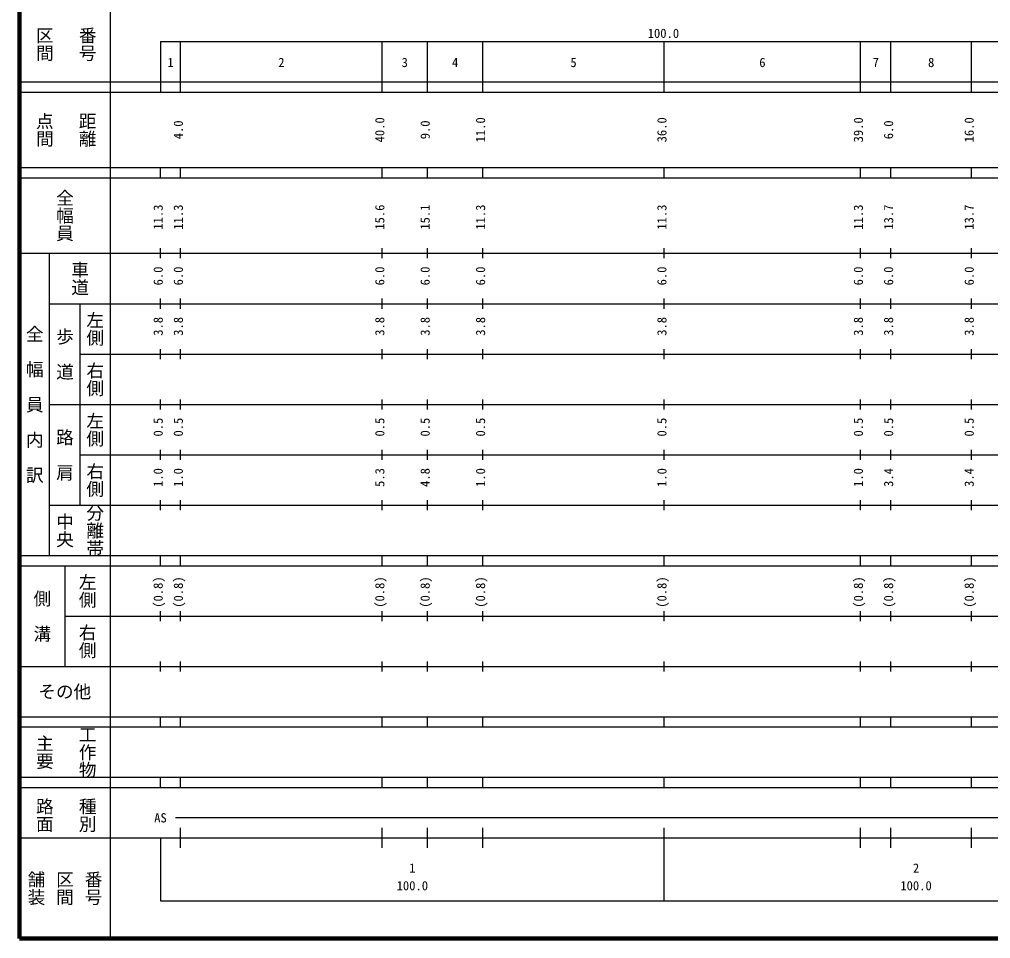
# Model space of a CAD drawing. Units: millimetres on the paper, enlarged 1000 times. Extents: x 40000 to 680000, y 20000 to 380000.
# Drawn here: x 40000 to 232792, y 20000 to 202409 of the extents above; entities that cross this region are included whole.
import ezdxf
from ezdxf.enums import TextEntityAlignment as Align

# ---------------------------------------------------------------- set-up
doc = ezdxf.new("R2010")
doc.units = ezdxf.units.MM
doc.header["$LTSCALE"] = 1000
doc.layers.add('M-TTL', color=2, linetype='Continuous', lineweight=140)
doc.layers.add('M-TTL-BAND', color=7, linetype='Continuous', lineweight=25)
doc.styles.add('@ＭＳ ゴシック', font='')
doc.styles.add('ＭＳ ゴシック', font='')
doc.styles.get('@ＭＳ ゴシック').set_extended_font_data('@MS Gothic')
doc.styles.get('ＭＳ ゴシック').set_extended_font_data('MS Gothic')

msp = doc.modelspace()

# ---------------------------------------------------------------- linework, layer by layer
at = {"layer": 'M-TTL'}
for p, q in [((40000, 380000), (40000, 20000)), ((40000, 20000), (680000, 20000))]:
    msp.add_line(p, q, dxfattribs=at)
at = {"layer": 'M-TTL-BAND'}
for p, q in [((58000, 370000), (58000, 20000)), ((68000, 198000), (579000, 198000)), ((68000, 198000), (68000, 188000)), ((72000, 188000), (72000, 198000)), ((112000, 188000), (112000, 198000)), ((121000, 188000), (121000, 198000)), ((132000, 188000), (132000, 198000)), ((168000, 188000), (168000, 198000)), ((207000, 188000), (207000, 198000)), ((213000, 188000), (213000, 198000)), ((229000, 188000), (229000, 198000)), ((40000, 190000), (579000, 190000)), ((40000, 188000), (579000, 188000)), ((40000, 173000), (579000, 173000)), ((68000, 171000), (68000, 173000)), ((72000, 171000), (72000, 173000)), ((112000, 171000), (112000, 173000)), ((121000, 171000), (121000, 173000)), ((132000, 171000), (132000, 173000)), ((168000, 171000), (168000, 173000)), ((207000, 171000), (207000, 173000)), ((213000, 171000), (213000, 173000)), ((229000, 171000), (229000, 173000)), ((40000, 171000), (579000, 171000)), ((68000, 155000), (68000, 157000)), ((72000, 155000), (72000, 157000)), ((112000, 155000), (112000, 157000)), ((121000, 155000), (121000, 157000)), ((132000, 155000), (132000, 157000)), ((168000, 155000), (168000, 157000)), ((207000, 155000), (207000, 157000)), ((213000, 155000), (213000, 157000)), ((229000, 155000), (229000, 157000)), ((40000, 156000), (579000, 156000)), ((46000, 96000), (46000, 156000)), ((68000, 145000), (68000, 147000)), ((72000, 145000), (72000, 147000)), ((112000, 145000), (112000, 147000)), ((121000, 145000), (121000, 147000)), ((132000, 145000), (132000, 147000)), ((168000, 145000), (168000, 147000)), ((207000, 145000), (207000, 147000)), ((213000, 145000), (213000, 147000)), ((229000, 145000), (229000, 147000)), ((46000, 146000), (579000, 146000)), ((52000, 146000), (52000, 106000)), ((68000, 135000), (68000, 137000)), ((72000, 135000), (72000, 137000)), ((112000, 135000), (112000, 137000)), ((121000, 135000), (121000, 137000)), ((132000, 135000), (132000, 137000)), ((168000, 135000), (168000, 137000)), ((207000, 135000), (207000, 137000)), ((213000, 135000), (213000, 137000)), ((229000, 135000), (229000, 137000)), ((52000, 136000), (579000, 136000)), ((46000, 126000), (579000, 126000)), ((68000, 125000), (68000, 127000)), ((72000, 125000), (72000, 127000)), ((112000, 125000), (112000, 127000)), ((121000, 125000), (121000, 127000)), ((132000, 125000), (132000, 127000)), ((168000, 125000), (168000, 127000)), ((207000, 125000), (207000, 127000)), ((213000, 125000), (213000, 127000)), ((229000, 125000), (229000, 127000)), ((52000, 116000), (579000, 116000)), ((68000, 115000), (68000, 117000)), ((72000, 115000), (72000, 117000)), ((112000, 115000), (112000, 117000)), ((121000, 115000), (121000, 117000)), ((132000, 115000), (132000, 117000)), ((168000, 115000), (168000, 117000)), ((207000, 115000), (207000, 117000)), ((213000, 115000), (213000, 117000)), ((229000, 115000), (229000, 117000)), ((68000, 105000), (68000, 107000)), ((72000, 105000), (72000, 107000)), ((112000, 105000), (112000, 107000)), ((121000, 105000), (121000, 107000)), ((132000, 105000), (132000, 107000)), ((168000, 105000), (168000, 107000)), ((207000, 105000), (207000, 107000)), ((213000, 105000), (213000, 107000)), ((229000, 105000), (229000, 107000)), ((46000, 106000), (579000, 106000)), ((40000, 96000), (579000, 96000)), ((68000, 94000), (68000, 96000)), ((72000, 94000), (72000, 96000)), ((112000, 94000), (112000, 96000)), ((121000, 94000), (121000, 96000)), ((132000, 94000), (132000, 96000)), ((168000, 94000), (168000, 96000)), ((207000, 94000), (207000, 96000)), ((213000, 94000), (213000, 96000)), ((229000, 94000), (229000, 96000)), ((40000, 94000), (579000, 94000)), ((49000, 94000), (49000, 74000)), ((68000, 83000), (68000, 85000)), ((72000, 83000), (72000, 85000)), ((112000, 83000), (112000, 85000)), ((121000, 83000), (121000, 85000)), ((132000, 83000), (132000, 85000)), ((168000, 83000), (168000, 85000)), ((207000, 83000), (207000, 85000)), ((213000, 83000), (213000, 85000)), ((229000, 83000), (229000, 85000)), ((49000, 84000), (579000, 84000)), ((40000, 74000), (579000, 74000)), ((68000, 73000), (68000, 75000)), ((72000, 73000), (72000, 75000)), ((112000, 73000), (112000, 75000)), ((121000, 73000), (121000, 75000)), ((132000, 73000), (132000, 75000)), ((168000, 73000), (168000, 75000)), ((207000, 73000), (207000, 75000)), ((213000, 73000), (213000, 75000)), ((229000, 73000), (229000, 75000)), ((40000, 64000), (579000, 64000)), ((68000, 62000), (68000, 64000)), ((72000, 62000), (72000, 64000)), ((112000, 62000), (112000, 64000)), ((121000, 62000), (121000, 64000)), ((132000, 62000), (132000, 64000)), ((168000, 62000), (168000, 64000)), ((207000, 62000), (207000, 64000)), ((213000, 62000), (213000, 64000)), ((229000, 62000), (229000, 64000)), ((40000, 62000), (579000, 62000)), ((40000, 52000), (579000, 52000)), ((68000, 50000), (68000, 52000)), ((72000, 50000), (72000, 52000)), ((112000, 50000), (112000, 52000)), ((121000, 50000), (121000, 52000)), ((132000, 50000), (132000, 52000)), ((168000, 50000), (168000, 52000)), ((207000, 50000), (207000, 52000)), ((213000, 50000), (213000, 52000)), ((229000, 50000), (229000, 52000)), ((40000, 50000), (579000, 50000)), ((71000, 44000), (565000, 44000)), ((72000, 38000), (72000, 42000)), ((112000, 38000), (112000, 42000)), ((121000, 38000), (121000, 42000)), ((132000, 38000), (132000, 42000)), ((168000, 27500), (168000, 42000)), ((207000, 38000), (207000, 42000)), ((213000, 38000), (213000, 42000)), ((229000, 38000), (229000, 42000)), ((40000, 40000), (579000, 40000)), ((68000, 40000), (68000, 27500)), ((68000, 27500), (579000, 27500))]:
    msp.add_line(p, q, dxfattribs=at)

# ---------------------------------------------------------------- texts
at = {"layer": 'M-TTL-BAND', "style": '@ＭＳ ゴシック'}
for s, p in [('区間', (45000, 197500)), ('番号', (53500, 197500)), ('点間', (45000, 180500)), ('距離', (53500, 180500)), ('全幅員', (49000, 163500)), ('車道', (52000, 151000)), ('左側', (55000, 141000)), ('全\u3000幅\u3000員\u3000内\u3000訳', (43000, 126000)), ('歩\u3000道', (49000, 136000)), ('右側', (55000, 131000)), ('左側', (55000, 121000)), ('路\u3000肩', (49000, 116000)), ('右側', (55000, 111000)), ('分離帯', (55000, 101000)), ('中央', (49000, 101000)), ('左側', (53500, 89000)), ('側\u3000溝', (44500, 84000)), ('右側', (53500, 79000)), ('工作物', (53500, 57000)), ('主要', (45000, 57000)), ('路面', (45000, 44500)), ('種別', (53500, 44500)), ('舗装', (43333, 30000)), ('区間', (49000, 30000)), ('番号', (54667, 30000))]:
    msp.add_text(s, height=2566, rotation=270, dxfattribs=at).set_placement(p, align=Align.MIDDLE_CENTER)
at = {"layer": 'M-TTL-BAND', "style": 'ＭＳ ゴシック'}
for s, p in [('100.0', (167844, 198195)), ('1', (70000, 192405)), ('2', (92000, 192405)), ('3', (116500, 192405)), ('4', (126500, 192405)), ('5', (150000, 192405)), ('6', (187500, 192405)), ('7', (210000, 192405)), ('8', (221000, 192405)), ('AS', (68000, 42500)), ('1', (118000, 32523)), ('2', (218000, 32523)), ('100.0', (118000, 29033)), ('100.0', (218000, 29033))]:
    msp.add_text(s, height=1833, dxfattribs=at).set_placement(p, align=Align.BOTTOM_CENTER)
for s, p in [('4.0', (73000, 180500)), ('40.0', (113000, 180500)), ('9.0', (122000, 180500)), ('11.0', (133000, 180500)), ('36.0', (169000, 180500)), ('39.0', (208000, 180500)), ('6.0', (214000, 180500)), ('16.0', (230000, 180500)), ('11.3', (69000, 163174)), ('11.3', (73000, 163174)), ('15.6', (113000, 163174)), ('15.1', (122000, 163174)), ('11.3', (133000, 163174)), ('11.3', (169000, 163174)), ('11.3', (208000, 163174)), ('13.7', (214000, 163174)), ('13.7', (230000, 163174)), ('6.0', (69000, 151500)), ('6.0', (73000, 151500)), ('6.0', (113000, 151500)), ('6.0', (122000, 151500)), ('6.0', (133000, 151500)), ('6.0', (169000, 151500)), ('6.0', (208000, 151500)), ('6.0', (214000, 151500)), ('6.0', (230000, 151500)), ('3.8', (69000, 141500)), ('3.8', (73000, 141500)), ('3.8', (113000, 141500)), ('3.8', (122000, 141500)), ('3.8', (133000, 141500)), ('3.8', (169000, 141500)), ('3.8', (208000, 141500)), ('3.8', (214000, 141500)), ('3.8', (230000, 141500)), ('0.5', (69000, 121500)), ('0.5', (73000, 121500)), ('0.5', (113000, 121500)), ('0.5', (122000, 121500)), ('0.5', (133000, 121500)), ('0.5', (169000, 121500)), ('0.5', (208000, 121500)), ('0.5', (214000, 121500)), ('0.5', (230000, 121500)), ('1.0', (69000, 111500)), ('1.0', (73000, 111500)), ('5.3', (113000, 111500)), ('4.8', (122000, 111500)), ('1.0', (133000, 111500)), ('1.0', (169000, 111500)), ('1.0', (208000, 111500)), ('3.4', (214000, 111500)), ('3.4', (230000, 111500)), ('(0.8)', (69000, 88764)), ('(0.8)', (73000, 88764)), ('(0.8)', (113000, 88764)), ('(0.8)', (122000, 88764)), ('(0.8)', (133000, 88764)), ('(0.8)', (169000, 88764)), ('(0.8)', (208000, 88764)), ('(0.8)', (214000, 88764)), ('(0.8)', (230000, 88764))]:
    msp.add_text(s, height=1833, rotation=90, dxfattribs=at).set_placement(p, align=Align.BOTTOM_CENTER)
msp.add_text('その他', height=2566, dxfattribs=at).set_placement((49000, 69000), align=Align.MIDDLE_CENTER)

doc.saveas('drawing.dxf')
